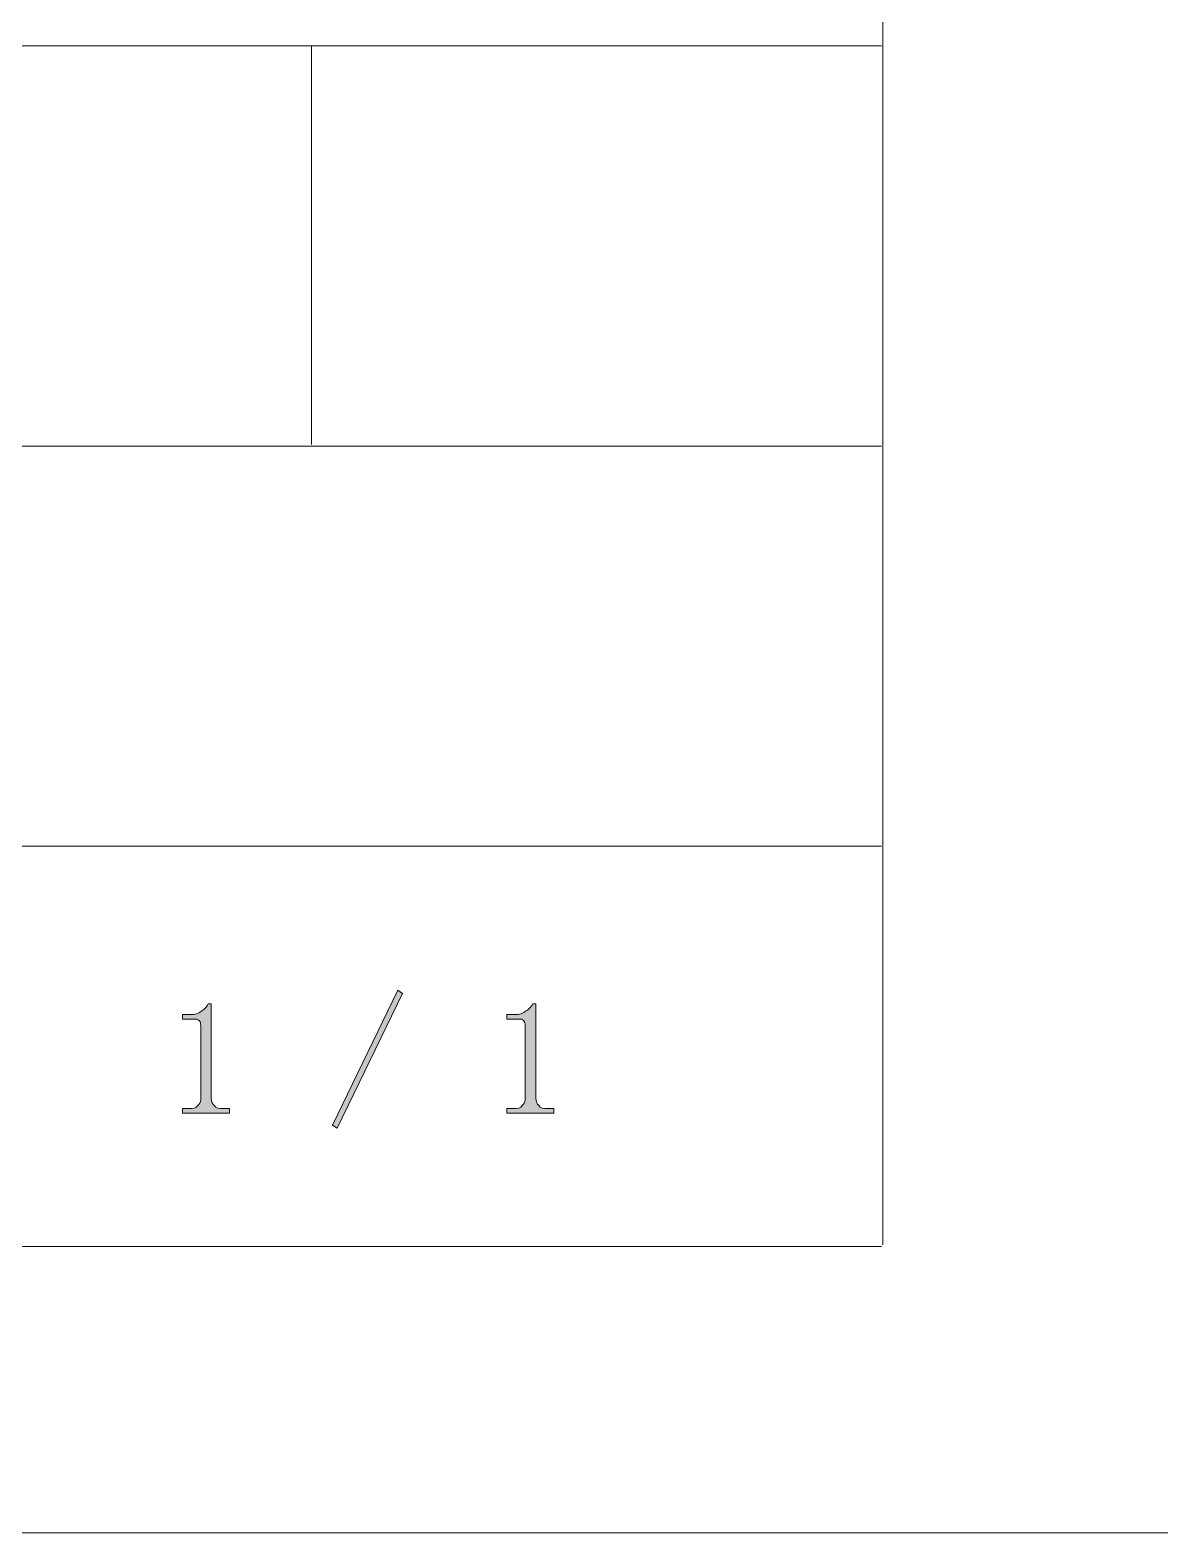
# Model space of a CAD drawing. Header units: millimetres. Extents: x 0 to 297, y 0 to 208.
# Drawn here: x 282.4 to 296.79, y 0.1 to 19.1 of the extents above; entities that cross this region are included whole.
import ezdxf

# ---------------------------------------------------------------- set-up
doc = ezdxf.new("R2010")
doc.units = ezdxf.units.MM

msp = doc.modelspace()

# ---------------------------------------------------------------- hatches: boundary and pattern name
h = msp.add_hatch(color=7)
h.dxf.hatch_style = 2
h.paths.add_polyline_path([(286.283753, 5.213296), (286.22625, 5.251749), (287.050339, 6.957429), (287.107842, 6.918976)])
h = msp.add_hatch(color=7)
edge = h.paths.add_edge_path(flags=0)
edge.add_spline(control_points=[(284.693078, 6.784921), (284.693078, 6.784921), (284.693078, 5.596765), (284.693078, 5.596765), (284.693078, 5.539263), (284.712128, 5.51986), (284.731178, 5.50081), (284.750581, 5.462357), (284.788681, 5.462357), (284.846183, 5.462357), (284.846183, 5.462357), (284.923089, 5.462357), (284.923089, 5.462357), (284.923089, 5.462357), (284.923089, 5.404854), (284.923089, 5.404854), (284.923089, 5.404854), (284.328658, 5.404854), (284.328658, 5.404854), (284.328658, 5.404854), (284.328658, 5.462357), (284.328658, 5.462357), (284.328658, 5.462357), (284.405564, 5.462357), (284.405564, 5.462357), (284.463067, 5.462357), (284.501167, 5.462357), (284.520569, 5.50081), (284.539619, 5.51986), (284.558669, 5.539263), (284.558669, 5.577363), (284.558669, 5.577363), (284.558669, 6.516457), (284.558669, 6.516457), (284.558669, 6.53586), (284.558669, 6.55491), (284.539619, 6.57396), (284.520569, 6.593363), (284.501167, 6.593363), (284.482117, 6.593363), (284.482117, 6.593363), (284.328658, 6.593363), (284.328658, 6.593363), (284.328658, 6.593363), (284.328658, 6.650865), (284.328658, 6.650865), (284.328658, 6.650865), (284.405564, 6.650865), (284.405564, 6.650865), (284.463067, 6.650865), (284.520569, 6.650865), (284.558669, 6.688965), (284.597122, 6.708368), (284.635575, 6.746468), (284.654625, 6.784921), (284.654625, 6.784921), (284.693078, 6.784921), (284.693078, 6.784921), (284.693078, 6.784921), (284.693078, 6.784921), (284.693078, 6.784921)], knot_values=[0, 0, 0, 0, 1, 1, 1, 2, 2, 2, 3, 3, 3, 4, 4, 4, 5, 5, 5, 6, 6, 6, 7, 7, 7, 8, 8, 8, 9, 9, 9, 10, 10, 10, 11, 11, 11, 12, 12, 12, 13, 13, 13, 14, 14, 14, 15, 15, 15, 16, 16, 16, 17, 17, 17, 18, 18, 18, 19, 19, 19, 20, 20, 20, 20], degree=3, periodic=1)
h = msp.add_hatch(color=7)
edge = h.paths.add_edge_path(flags=0)
edge.add_spline(control_points=[(288.794472, 6.784921), (288.794472, 6.784921), (288.794472, 5.596765), (288.794472, 5.596765), (288.794472, 5.539263), (288.813522, 5.51986), (288.832572, 5.50081), (288.851975, 5.462357), (288.890075, 5.462357), (288.947578, 5.462357), (288.947578, 5.462357), (289.024483, 5.462357), (289.024483, 5.462357), (289.024483, 5.462357), (289.024483, 5.404854), (289.024483, 5.404854), (289.024483, 5.404854), (288.430406, 5.404854), (288.430406, 5.404854), (288.430406, 5.404854), (288.430406, 5.462357), (288.430406, 5.462357), (288.430406, 5.462357), (288.506958, 5.462357), (288.506958, 5.462357), (288.564461, 5.462357), (288.602561, 5.462357), (288.621964, 5.50081), (288.641014, 5.51986), (288.660064, 5.539263), (288.660064, 5.577363), (288.660064, 5.577363), (288.660064, 6.516457), (288.660064, 6.516457), (288.660064, 6.53586), (288.660064, 6.55491), (288.641014, 6.57396), (288.621964, 6.593363), (288.602561, 6.593363), (288.583511, 6.593363), (288.583511, 6.593363), (288.430406, 6.593363), (288.430406, 6.593363), (288.430406, 6.593363), (288.430406, 6.650865), (288.430406, 6.650865), (288.430406, 6.650865), (288.506958, 6.650865), (288.506958, 6.650865), (288.564461, 6.650865), (288.621964, 6.650865), (288.660064, 6.688965), (288.698517, 6.708368), (288.736969, 6.746468), (288.756019, 6.784921), (288.756019, 6.784921), (288.794472, 6.784921), (288.794472, 6.784921), (288.794472, 6.784921), (288.794472, 6.784921), (288.794472, 6.784921)], knot_values=[0, 0, 0, 0, 1, 1, 1, 2, 2, 2, 3, 3, 3, 4, 4, 4, 5, 5, 5, 6, 6, 6, 7, 7, 7, 8, 8, 8, 9, 9, 9, 10, 10, 10, 11, 11, 11, 12, 12, 12, 13, 13, 13, 14, 14, 14, 15, 15, 15, 16, 16, 16, 17, 17, 17, 18, 18, 18, 19, 19, 19, 20, 20, 20, 20], degree=3, periodic=1)

# ---------------------------------------------------------------- linework, layer by layer
at = {"color": 7, "lineweight": 15}
for points in [[(293.183381, 204.112229), (293.183381, 3.737626)], [(293.183381, 26.870324), (293.183381, 3.737626)], [(238.197672, 18.897546), (293.163978, 18.897546)], [(285.957786, 18.897546), (285.957786, 13.857057)], [(238.197672, 13.837654), (293.163978, 13.837654)], [(238.197672, 8.778115), (293.163978, 8.778115)], [(3.784953, 3.718576), (293.163978, 3.718576)], [(238.197672, 3.718576), (293.163978, 3.718576)], [(0.162631, 0.096254), (296.7863, 0.096254)]]:
    msp.add_lwpolyline(points, dxfattribs=at)
at = {"color": 7, "lineweight": 0}
msp.add_lwpolyline([(286.283753, 5.213296), (286.22625, 5.251749), (287.050339, 6.957429), (287.107842, 6.918976)], close=True, dxfattribs=at)
for points in [[(284.693078, 6.784921), (284.693078, 6.784921), (284.693078, 5.596765), (284.693078, 5.596765), (284.693078, 5.539263), (284.712128, 5.51986), (284.731178, 5.50081), (284.750581, 5.462357), (284.788681, 5.462357), (284.846183, 5.462357), (284.846183, 5.462357), (284.923089, 5.462357), (284.923089, 5.462357), (284.923089, 5.462357), (284.923089, 5.404854), (284.923089, 5.404854), (284.923089, 5.404854), (284.328658, 5.404854), (284.328658, 5.404854), (284.328658, 5.404854), (284.328658, 5.462357), (284.328658, 5.462357), (284.328658, 5.462357), (284.405564, 5.462357), (284.405564, 5.462357), (284.463067, 5.462357), (284.501167, 5.462357), (284.520569, 5.50081), (284.539619, 5.51986), (284.558669, 5.539263), (284.558669, 5.577363), (284.558669, 5.577363), (284.558669, 6.516457), (284.558669, 6.516457), (284.558669, 6.53586), (284.558669, 6.55491), (284.539619, 6.57396), (284.520569, 6.593363), (284.501167, 6.593363), (284.482117, 6.593363), (284.482117, 6.593363), (284.328658, 6.593363), (284.328658, 6.593363), (284.328658, 6.593363), (284.328658, 6.650865), (284.328658, 6.650865), (284.328658, 6.650865), (284.405564, 6.650865), (284.405564, 6.650865), (284.463067, 6.650865), (284.520569, 6.650865), (284.558669, 6.688965), (284.597122, 6.708368), (284.635575, 6.746468), (284.654625, 6.784921), (284.654625, 6.784921), (284.693078, 6.784921), (284.693078, 6.784921), (284.693078, 6.784921), (284.693078, 6.784921), (284.693078, 6.784921)], [(288.794472, 6.784921), (288.794472, 6.784921), (288.794472, 5.596765), (288.794472, 5.596765), (288.794472, 5.539263), (288.813522, 5.51986), (288.832572, 5.50081), (288.851975, 5.462357), (288.890075, 5.462357), (288.947578, 5.462357), (288.947578, 5.462357), (289.024483, 5.462357), (289.024483, 5.462357), (289.024483, 5.462357), (289.024483, 5.404854), (289.024483, 5.404854), (289.024483, 5.404854), (288.430406, 5.404854), (288.430406, 5.404854), (288.430406, 5.404854), (288.430406, 5.462357), (288.430406, 5.462357), (288.430406, 5.462357), (288.506958, 5.462357), (288.506958, 5.462357), (288.564461, 5.462357), (288.602561, 5.462357), (288.621964, 5.50081), (288.641014, 5.51986), (288.660064, 5.539263), (288.660064, 5.577363), (288.660064, 5.577363), (288.660064, 6.516457), (288.660064, 6.516457), (288.660064, 6.53586), (288.660064, 6.55491), (288.641014, 6.57396), (288.621964, 6.593363), (288.602561, 6.593363), (288.583511, 6.593363), (288.583511, 6.593363), (288.430406, 6.593363), (288.430406, 6.593363), (288.430406, 6.593363), (288.430406, 6.650865), (288.430406, 6.650865), (288.430406, 6.650865), (288.506958, 6.650865), (288.506958, 6.650865), (288.564461, 6.650865), (288.621964, 6.650865), (288.660064, 6.688965), (288.698517, 6.708368), (288.736969, 6.746468), (288.756019, 6.784921), (288.756019, 6.784921), (288.794472, 6.784921), (288.794472, 6.784921), (288.794472, 6.784921), (288.794472, 6.784921), (288.794472, 6.784921)]]:
    msp.add_open_spline(points, degree=3, knots=[0, 0, 0, 0, 1, 1, 1, 2, 2, 2, 3, 3, 3, 4, 4, 4, 5, 5, 5, 6, 6, 6, 7, 7, 7, 8, 8, 8, 9, 9, 9, 10, 10, 10, 11, 11, 11, 12, 12, 12, 13, 13, 13, 14, 14, 14, 15, 15, 15, 16, 16, 16, 17, 17, 17, 18, 18, 18, 19, 19, 19, 20, 20, 20, 20], dxfattribs=at)

doc.saveas('drawing.dxf')
